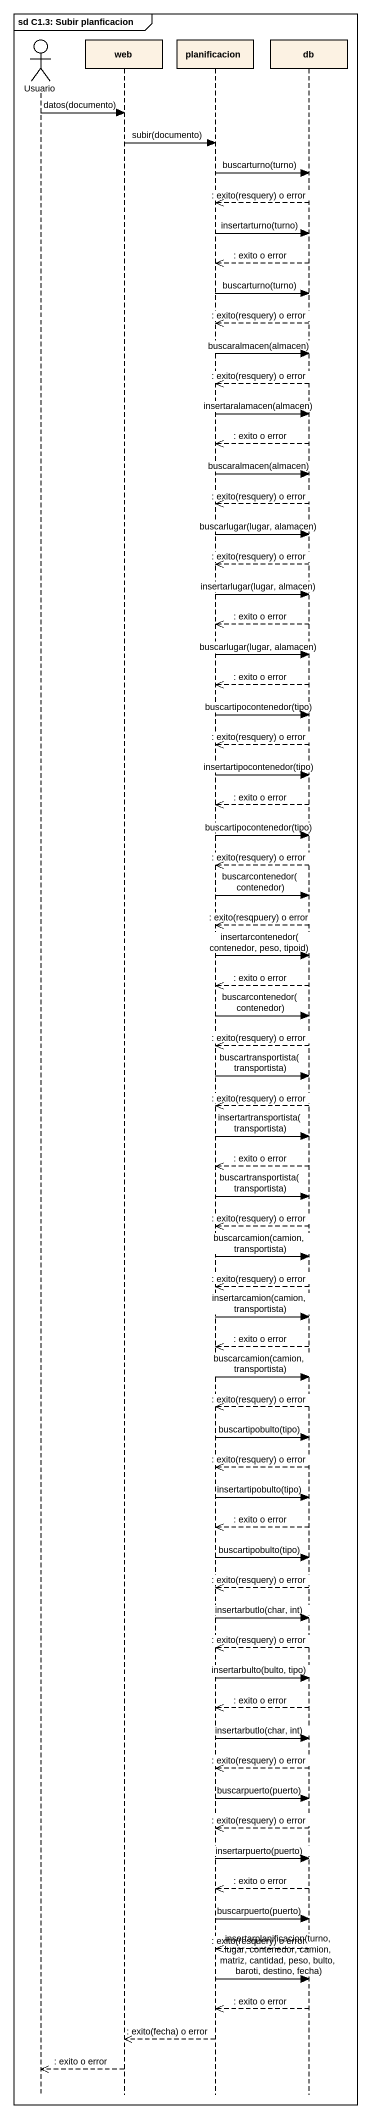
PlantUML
@startuml
mainframe sd C1.3: Subir planficacion
hide footbox
actor Usuario
participant web
participant planificacion
participant db

Usuario -> web : datos(documento)
web -> planificacion : subir(documento)
planificacion -> db : buscarturno(turno)
db -->> planificacion : : exito(resquery) o error
planificacion -> db : insertarturno(turno)
db -->> planificacion : : exito o error
planificacion -> db : buscarturno(turno)
db -->> planificacion : : exito(resquery) o error
planificacion -> db : buscaralmacen(almacen)
db -->> planificacion : : exito(resquery) o error
planificacion -> db : insertaralamacen(almacen)
db -->> planificacion : : exito o error
planificacion -> db : buscaralmacen(almacen)
db -->> planificacion : : exito(resquery) o error
planificacion -> db : buscarlugar(lugar, alamacen)
db -->> planificacion : : exito(resquery) o error
planificacion -> db : insertarlugar(lugar, almacen)
db -->> planificacion : : exito o error
planificacion -> db : buscarlugar(lugar, alamacen)
db -->> planificacion : : exito o error
planificacion -> db : buscartipocontenedor(tipo)
db -->> planificacion : : exito(resquery) o error
planificacion -> db : insertartipocontenedor(tipo)
db -->> planificacion : : exito o error
planificacion -> db : buscartipocontenedor(tipo)
db -->> planificacion : : exito(resquery) o error
planificacion -> db : buscarcontenedor(contenedor)
db -->> planificacion : : exito(resqpuery) o error
planificacion -> db : insertarcontenedor(contenedor, peso, tipoid)
db -->> planificacion : : exito o error
planificacion -> db : buscarcontenedor(contenedor)
db -->> planificacion : : exito(resquery) o error
planificacion -> db : buscartransportista(transportista)
db -->> planificacion : : exito(resquery) o error
planificacion -> db : insertartransportista(transportista)
db -->> planificacion : : exito o error
planificacion -> db : buscartransportista(transportista)
db -->> planificacion : : exito(resquery) o error
planificacion -> db : buscarcamion(camion, transportista)
db -->> planificacion : : exito(resquery) o error
planificacion -> db : insertarcamion(camion, transportista)
db -->> planificacion : : exito o error
planificacion -> db : buscarcamion(camion, transportista)
db -->> planificacion : : exito(resquery) o error
planificacion -> db : buscartipobulto(tipo)
db -->> planificacion : : exito(resquery) o error
planificacion -> db : insertartipobulto(tipo)
db -->> planificacion : : exito o error
planificacion -> db : buscartipobulto(tipo)
db -->> planificacion : : exito(resquery) o error
planificacion -> db : insertarbutlo(char, int)
db -->> planificacion : : exito(resquery) o error
planificacion -> db : insertarbulto(bulto, tipo)
db -->> planificacion : : exito o error
planificacion -> db : insertarbutlo(char, int)
db -->> planificacion : : exito(resquery) o error
planificacion -> db : buscarpuerto(puerto)
db -->> planificacion : : exito(resquery) o error
planificacion -> db : insertarpuerto(puerto)
db -->> planificacion : : exito o error
planificacion -> db : buscarpuerto(puerto)
db -->> planificacion : : exito(resquery) o error
planificacion -> db : insertarplanificacion(turno, lugar, contenedor, camion, matriz, cantidad, peso, bulto, baroti, destino, fecha)
db -->> planificacion : : exito o error
planificacion -->> web : : exito(fecha) o error
web -->> Usuario : : exito o error
@enduml
